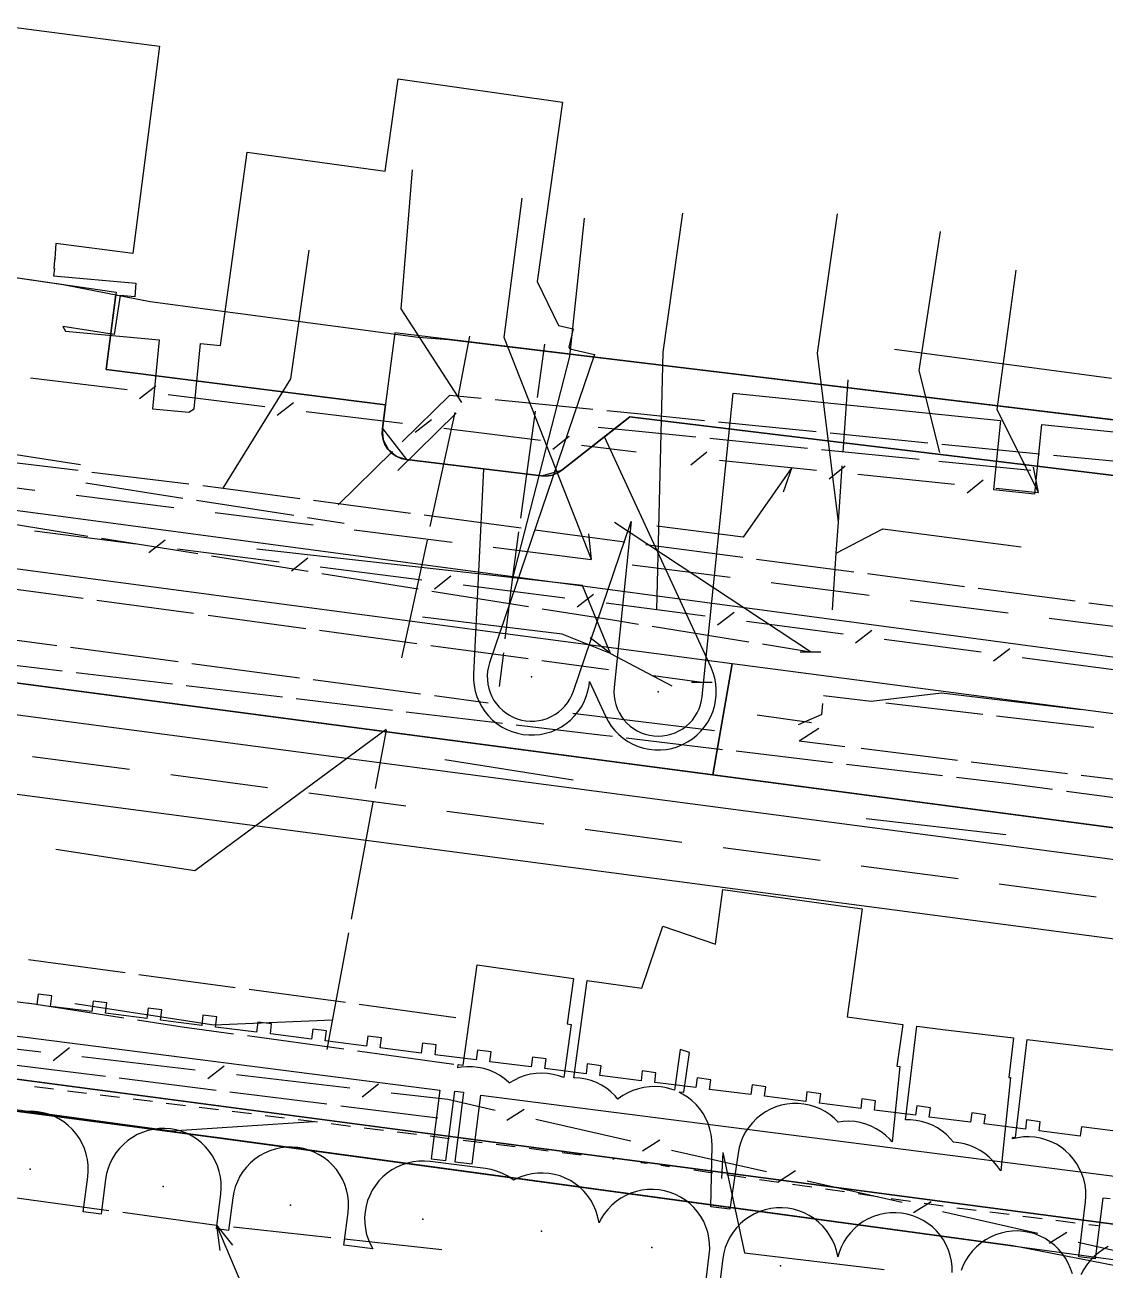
# Model space of a CAD drawing. Header units: metres. Extents: x -3782 to -2031, y 18790 to 19846.
# Drawn here: x -3288.79 to -3249.76, y 18914.08 to 18959.09 of the extents above; entities that cross this region are included whole.
import ezdxf

# ---------------------------------------------------------------- set-up
doc = ezdxf.new("R2010")
doc.units = ezdxf.units.M
for name, color, linetype in [('BOUNDARY', 7, 'Continuous'), ('CURB', 7, 'Continuous'), ('ELECTR_CABLE', 7, 'Continuous'), ('ELECTR_CABLE_COMM', 7, 'Continuous'), ('GRASS', 7, 'Continuous'), ('GROUND', 7, 'Continuous'), ('HEAT', 7, 'Continuous'), ('ROAD', 7, 'Continuous'), ('SEWER', 7, 'Continuous'), ('TREE', 7, 'Continuous'), ('WATER_PIPELINE', 7, 'Continuous')]:
    doc.layers.add(name, color=color, linetype=linetype)

msp = doc.modelspace()

# ---------------------------------------------------------------- linework, layer by layer
at = {"layer": 'BOUNDARY'}
for points in [[(-3328.35, 18955.694), (-3287.413, 18949.71), (-3284.272, 18949.094), (-3274.581, 18947.801), (-3273.478, 18947.722), (-3266.301, 18946.854), (-3218.684, 18941.094), (-3213.174, 18940.405), (-3211.904, 18940.226), (-3211.872, 18940.221), (-3208.336, 18939.484), (-3198.187, 18938.041), (-3192.293, 18937.586), (-3173.446, 18935.182), (-3154.322, 18932.744)], [(-2994.569, 18881.013), (-3030.502, 18885.663), (-3077.579, 18891.813), (-3127.214, 18898.373), (-3187.592, 18906.362), (-3194.536, 18906.975), (-3201.507, 18906.98), (-3208.452, 18906.379), (-3214.486, 18905.321), (-3214.842, 18905.279), (-3216.801, 18905.435), (-3225.513, 18906.565), (-3227.463, 18906.917), (-3227.954, 18907.112), (-3235.425, 18910.455), (-3244.131, 18913.21), (-3253.094, 18914.954), (-3281.775, 18918.855), (-3282.067, 18918.894), (-3491.403, 18946.577)]]:
    msp.add_lwpolyline(points, dxfattribs=at)
at = {"layer": 'CURB'}
for points in [[(-3275.764, 18945.353), (-3275.877, 18944.497)], [(-3275.877, 18944.497), (-3275.005, 18943.374)], [(-3269.391, 18942.99), (-3266.934, 18944.916)], [(-3266.934, 18944.916), (-3221.764, 18939.452)], [(-3275.005, 18943.374), (-3270.128, 18942.784)], [(-3316.218, 18942.882), (-3316.351, 18941.97), (-3313.776, 18938.562), (-3226.261, 18926.998), (-3222.894, 18929.579), (-3222.883, 18929.664), (-3222.924, 18930.688)], [(-3270.128, 18942.784), (-3269.391, 18942.99)], [(-3287.755, 18920.61), (-3288.451, 18920.697)], [(-3286.563, 18920.461), (-3287.259, 18920.548)], [(-3285.372, 18920.313), (-3286.067, 18920.399)], [(-3284.18, 18920.164), (-3284.876, 18920.251)], [(-3282.989, 18920.015), (-3283.684, 18920.102)], [(-3281.797, 18919.867), (-3282.492, 18919.953)], [(-3280.605, 18919.718), (-3281.301, 18919.805)], [(-3279.414, 18919.569), (-3280.109, 18919.656)], [(-3278.222, 18919.421), (-3278.917, 18919.508)], [(-3277.03, 18919.272), (-3277.726, 18919.359)], [(-3275.839, 18919.124), (-3276.534, 18919.21)], [(-3274.647, 18918.975), (-3275.342, 18919.062)], [(-3273.455, 18918.826), (-3274.151, 18918.913)], [(-3272.264, 18918.678), (-3272.959, 18918.764)], [(-3271.072, 18918.529), (-3271.767, 18918.616)], [(-3269.88, 18918.38), (-3270.576, 18918.467)], [(-3268.689, 18918.232), (-3269.384, 18918.318)], [(-3267.497, 18918.083), (-3267.543, 18918.089)], [(-3266.307, 18917.924), (-3266.538, 18917.956)], [(-3265.495, 18917.81), (-3265.811, 18917.854)], [(-3263.929, 18917.584), (-3264.623, 18917.684)], [(-3262.74, 18917.413), (-3263.434, 18917.513)], [(-3261.552, 18917.242), (-3262.245, 18917.342)], [(-3260.363, 18917.071), (-3261.057, 18917.171)], [(-3259.174, 18916.899), (-3259.868, 18916.999)], [(-3257.986, 18916.728), (-3258.68, 18916.828)], [(-3256.797, 18916.557), (-3257.491, 18916.657)], [(-3255.609, 18916.385), (-3256.302, 18916.485)], [(-3254.418, 18916.231), (-3255.113, 18916.319)], [(-3253.226, 18916.08), (-3253.922, 18916.168)], [(-3252.035, 18915.928), (-3252.73, 18916.017)], [(-3250.844, 18915.777), (-3251.539, 18915.865)], [(-3250, 18915.67), (-3250.348, 18915.714)]]:
    msp.add_lwpolyline(points, dxfattribs=at)
at = {"layer": 'ELECTR_CABLE'}
for points in [[(-3275.201, 18948.825), (-3274.789, 18953.847)], [(-3271.472, 18947.788), (-3270.826, 18952.821)], [(-3260.149, 18947.225), (-3259.435, 18952.256)], [(-3269.103, 18947.096), (-3268.576, 18952.1)], [(-3256.482, 18946.595), (-3255.714, 18951.618)], [(-3279.186, 18946.292), (-3278.526, 18950.944)], [(-3273.001, 18945.438), (-3275.201, 18948.825)], [(-3273.126, 18945.695), (-3272.711, 18947.831)], [(-3268.321, 18939.76), (-3271.472, 18947.788)], [(-3270.274, 18945.615), (-3270.009, 18947.547)], [(-3259.399, 18941.116), (-3260.149, 18947.225)], [(-3271.175, 18939.038), (-3269.103, 18947.096)], [(-3281.63, 18942.344), (-3279.186, 18946.292)], [(-3255.735, 18943.627), (-3256.482, 18946.595)], [(-3259.227, 18943.649), (-3259.049, 18946.255)], [(-3275.157, 18944.017), (-3273.433, 18945.708)], [(-3273.433, 18945.708), (-3272.3, 18945.596)], [(-3271.802, 18945.546), (-3268.265, 18945.197)], [(-3275.32, 18942.982), (-3273.205, 18945.058)], [(-3274.144, 18940.952), (-3273.246, 18945.079)], [(-3270.872, 18941.255), (-3270.342, 18945.12)], [(-3267.768, 18945.147), (-3266.542, 18945.026)], [(-3266.542, 18945.026), (-3264.231, 18944.794)], [(-3268.084, 18944.552), (-3266.604, 18944.405)], [(-3263.734, 18944.744), (-3260.197, 18944.389)], [(-3266.604, 18944.405), (-3264.546, 18944.198)], [(-3264.048, 18944.149), (-3260.511, 18943.793)], [(-3259.7, 18944.339), (-3256.163, 18943.984)], [(-3290.29, 18943.742), (-3286.778, 18943.194)], [(-3277.474, 18941.743), (-3275.514, 18943.666)], [(-3260.014, 18943.743), (-3256.476, 18943.388)], [(-3255.666, 18943.934), (-3252.129, 18943.588)], [(-3290.385, 18943.418), (-3286.873, 18942.987)], [(-3259.399, 18941.116), (-3259.261, 18943.15)], [(-3255.766, 18943.317), (-3252.44, 18942.992)], [(-3251.631, 18943.54), (-3248.094, 18943.194)], [(-3291.964, 18942.718), (-3288.429, 18942.275)], [(-3286.377, 18942.926), (-3282.865, 18942.496)], [(-3286.595, 18942.534), (-3283.083, 18941.986)], [(-3282.369, 18942.435), (-3281.63, 18942.344)], [(-3281.63, 18942.344), (-3278.861, 18941.974)], [(-3286.94, 18942.089), (-3283.405, 18941.647)], [(-3282.589, 18941.909), (-3279.076, 18941.362)], [(-3278.365, 18941.908), (-3274.858, 18941.439)], [(-3281.916, 18941.461), (-3278.381, 18941.018)], [(-3274.363, 18941.373), (-3270.856, 18940.904)], [(-3290.005, 18941.17), (-3286.519, 18940.612)], [(-3278.582, 18941.285), (-3277.26, 18941.079)], [(-3260.403, 18936.429), (-3267.484, 18941.099)], [(-3259.476, 18939.987), (-3259.399, 18941.116)], [(-3286.025, 18940.533), (-3282.539, 18939.975)], [(-3276.892, 18940.832), (-3273.357, 18940.39)], [(-3275.175, 18936.211), (-3274.25, 18940.463)], [(-3271.175, 18939.038), (-3270.94, 18940.76)], [(-3270.36, 18940.838), (-3267.575, 18940.466)], [(-3268.321, 18939.76), (-3268.417, 18940.689)], [(-3267.575, 18940.466), (-3267.118, 18940.406)], [(-3259.476, 18939.987), (-3257.795, 18940.872)], [(-3257.795, 18940.872), (-3252.798, 18940.217)], [(-3268.644, 18938.826), (-3280.415, 18940.141)], [(-3271.868, 18940.204), (-3268.333, 18939.761)], [(-3266.358, 18940.306), (-3262.85, 18939.844)], [(-3259.616, 18937.939), (-3259.476, 18939.987)], [(-3282.045, 18939.896), (-3278.559, 18939.338)], [(-3266.845, 18939.571), (-3263.311, 18939.119)], [(-3262.354, 18939.779), (-3258.846, 18939.318)], [(-3278.065, 18939.259), (-3274.579, 18938.701)], [(-3258.351, 18939.253), (-3257.886, 18939.192)], [(-3257.886, 18939.192), (-3254.843, 18938.791)], [(-3290.209, 18938.835), (-3286.684, 18938.36)], [(-3271.433, 18936.89), (-3271.175, 18939.038)], [(-3267.628, 18936.37), (-3268.644, 18938.826)], [(-3261.823, 18938.929), (-3258.289, 18938.477)], [(-3254.347, 18938.726), (-3250.839, 18938.265)], [(-3286.189, 18938.293), (-3282.706, 18937.823)], [(-3274.085, 18938.622), (-3270.599, 18938.064)], [(-3256.801, 18938.286), (-3253.266, 18937.834)], [(-3250.343, 18938.2), (-3248.48, 18937.954)], [(-3282.169, 18937.75), (-3278.645, 18937.272)], [(-3270.106, 18937.985), (-3267.477, 18937.565)], [(-3269.376, 18937.064), (-3274.421, 18937.675)], [(-3267.477, 18937.565), (-3266.619, 18937.427)], [(-3266.126, 18937.348), (-3262.64, 18936.788)], [(-3251.779, 18937.644), (-3250.155, 18937.436)], [(-3250.155, 18937.436), (-3248.242, 18937.214)], [(-3291.532, 18937.174), (-3287.644, 18936.657)], [(-3278.15, 18937.204), (-3274.625, 18936.726)], [(-3267.628, 18936.37), (-3269.376, 18937.064)], [(-3267.628, 18936.37), (-3268.373, 18936.935)], [(-3287.148, 18936.591), (-3283.26, 18936.074)], [(-3274.13, 18936.659), (-3270.606, 18936.18)], [(-3271.639, 18935.169), (-3271.492, 18936.394)], [(-3262.146, 18936.709), (-3260.403, 18936.429)], [(-3260.778, 18936.429), (-3260.028, 18936.429)], [(-3287.442, 18935.729), (-3289.877, 18936.019)], [(-3282.764, 18936.008), (-3278.876, 18935.491)], [(-3270.111, 18936.113), (-3267.702, 18935.786)], [(-3267.628, 18936.37), (-3265.415, 18935.201)], [(-3283.465, 18935.256), (-3286.945, 18935.67)], [(-3266.091, 18935.567), (-3264.329, 18935.328)], [(-3279.489, 18934.782), (-3282.969, 18935.196)], [(-3278.381, 18935.425), (-3274.493, 18934.908)], [(-3264.704, 18935.328), (-3263.954, 18935.328)], [(-3275.513, 18934.309), (-3278.992, 18934.723)], [(-3273.997, 18934.842), (-3272.053, 18934.584)], [(-3259.938, 18934.844), (-3258.214, 18934.644)], [(-3258.214, 18934.644), (-3255.676, 18934.94)], [(-3257.687, 18934.582), (-3254.178, 18934.174)], [(-3255.676, 18934.94), (-3250.63, 18934.337)], [(-3271.536, 18933.835), (-3275.016, 18934.25)], [(-3268.995, 18934.21), (-3267.918, 18934.079)], [(-3260.366, 18933.863), (-3262.332, 18934.131)], [(-3259.998, 18934.159), (-3260.856, 18933.789)], [(-3259.998, 18934.159), (-3259.963, 18934.562)], [(-3268.002, 18933.415), (-3271.04, 18933.776)], [(-3267.918, 18934.079), (-3263.872, 18933.584)], [(-3253.681, 18934.116), (-3250.172, 18933.708)], [(-3275.74, 18933.614), (-3282.65, 18928.503)], [(-3275.744, 18933.597), (-3276.135, 18931.483)], [(-3267.56, 18933.362), (-3268.002, 18933.415)], [(-3263.583, 18932.888), (-3267.063, 18933.303)], [(-3260.814, 18933.21), (-3260.11, 18933.664)], [(-3259.607, 18932.415), (-3263.087, 18932.829)], [(-3260.814, 18933.21), (-3259.17, 18933.009)], [(-3258.578, 18932.937), (-3255.1, 18932.512)], [(-3268.979, 18931.782), (-3273.618, 18932.523)], [(-3255.631, 18931.942), (-3259.111, 18932.356)], [(-3254.604, 18932.451), (-3251.125, 18932.026)], [(-3253.216, 18931.654), (-3255.134, 18931.882)], [(-3250.629, 18931.965), (-3247.15, 18931.54)], [(-3251.657, 18931.448), (-3253.216, 18931.654)], [(-3276.226, 18930.991), (-3277.008, 18926.763)], [(-3247.687, 18930.922), (-3251.161, 18931.382)], [(-3258.399, 18930.399), (-3253.35, 18929.82)], [(-3282.65, 18928.503), (-3287.672, 18929.279)], [(-3277.099, 18926.272), (-3277.881, 18922.044)], [(-3285.172, 18924.821), (-3288.66, 18925.293)], [(-3281.189, 18924.282), (-3284.676, 18924.754)], [(-3277.205, 18923.744), (-3280.693, 18924.215)], [(-3288.694, 18923.734), (-3285.221, 18923.2)], [(-3281.964, 18922.926), (-3286.986, 18923.702)], [(-3275.232, 18923.477), (-3276.71, 18923.677)], [(-3273.224, 18923.195), (-3275.232, 18923.477)], [(-3284.727, 18923.124), (-3283.111, 18922.875)], [(-3283.111, 18922.875), (-3281.25, 18922.618)], [(-3277.683, 18923.112), (-3281.964, 18922.926)], [(-3280.754, 18922.55), (-3277.273, 18922.069)], [(-3276.778, 18922.001), (-3273.297, 18921.52)], [(-3249.582, 18916.652), (-3249.847, 18916.678), (-3250.115, 18914.482), (-3250.712, 18914.555), (-3250.471, 18916.54), (-3250.456, 18916.745), (-3250.461, 18916.951), (-3250.487, 18917.156), (-3250.532, 18917.357), (-3250.597, 18917.553), (-3250.681, 18917.741), (-3250.783, 18917.92), (-3250.902, 18918.088), (-3251.037, 18918.244), (-3251.186, 18918.386), (-3251.349, 18918.513), (-3251.523, 18918.623), (-3251.707, 18918.715), (-3251.9, 18918.789), (-3252.098, 18918.844), (-3252.301, 18918.878), (-3252.507, 18918.893), (-3252.713, 18918.888), (-3252.917, 18918.862), (-3253.102, 18918.821), (-3253.093, 18918.881), (-3253.001, 18918.867), (-3252.576, 18922.409), (-3249.082, 18921.99)], [(-3289.391, 18921.525), (-3285.884, 18921.085)], [(-3285.388, 18921.023), (-3281.881, 18920.583)], [(-3281.385, 18920.521), (-3277.878, 18920.081)], [(-3283.496, 18919.093), (-3290.02, 18919.989)], [(-3277.382, 18920.019), (-3273.875, 18919.579)], [(-3278.363, 18919.438), (-3283.496, 18919.093)], [(-3289.261, 18916.714), (-3285.754, 18916.235)], [(-3285.259, 18916.168), (-3281.871, 18915.705)], [(-3281.871, 18915.705), (-3280.731, 18913)], [(-3281.871, 18915.705), (-3281.752, 18914.779)], [(-3281.871, 18915.705), (-3281.291, 18914.973)], [(-3281.255, 18915.638), (-3277.737, 18915.258)], [(-3277.24, 18915.205), (-3273.722, 18914.825)]]:
    msp.add_lwpolyline(points, dxfattribs=at)
for points in [[(-3264.979, 18920.504), (-3264.777, 18921.938), (-3265.119, 18922.055), (-3265.323, 18920.574), (-3265.405, 18920.606), (-3265.604, 18920.66), (-3265.807, 18920.695), (-3266.013, 18920.71), (-3266.219, 18920.704), (-3266.423, 18920.679), (-3266.624, 18920.633), (-3266.82, 18920.568), (-3267.008, 18920.484), (-3267.187, 18920.382), (-3267.356, 18920.263), (-3267.362, 18920.257), (-3267.468, 18920.38), (-3267.617, 18920.522), (-3267.78, 18920.649), (-3267.954, 18920.759), (-3268.138, 18920.851), (-3268.33, 18920.925), (-3268.529, 18920.98), (-3268.732, 18921.015), (-3268.938, 18921.031), (-3268.963, 18921.03), (-3268.47, 18924.548), (-3266.497, 18924.271), (-3265.738, 18926.503), (-3263.844, 18925.859), (-3263.568, 18927.839), (-3258.536, 18927.138), (-3259.08, 18923.23), (-3257.074, 18922.949), (-3257.284, 18921.45), (-3257.175, 18921.439), (-3257.453, 18918.706), (-3257.543, 18918.809), (-3257.693, 18918.951), (-3257.856, 18919.077), (-3258.03, 18919.187), (-3258.214, 18919.279), (-3258.407, 18919.352), (-3258.606, 18919.407), (-3258.809, 18919.441), (-3259.015, 18919.456), (-3259.221, 18919.45), (-3259.407, 18919.426), (-3259.541, 18919.559), (-3259.7, 18919.689), (-3259.872, 18919.803), (-3260.054, 18919.9), (-3260.245, 18919.978), (-3260.442, 18920.037), (-3260.645, 18920.077), (-3260.85, 18920.096), (-3261.056, 18920.096), (-3261.261, 18920.075), (-3261.463, 18920.034), (-3261.66, 18919.974), (-3261.85, 18919.894), (-3262.031, 18919.796), (-3262.202, 18919.681), (-3262.361, 18919.55), (-3262.506, 18919.404), (-3262.637, 18919.244), (-3262.751, 18919.072), (-3262.847, 18918.89), (-3262.925, 18918.7), (-3262.985, 18918.502), (-3263.024, 18918.3), (-3263.318, 18916.276), (-3264.011, 18916.359), (-3263.961, 18918.563), (-3263.966, 18918.769), (-3263.992, 18918.973), (-3264.038, 18919.174), (-3264.103, 18919.37), (-3264.186, 18919.558), (-3264.288, 18919.737), (-3264.407, 18919.905), (-3264.542, 18920.061), (-3264.692, 18920.203), (-3264.854, 18920.329), (-3265.029, 18920.439), (-3265.135, 18920.493), (-3265.132, 18920.522)], [(-3273.131, 18921.502), (-3272.959, 18921.48), (-3272.451, 18925.106), (-3268.965, 18924.617), (-3269.196, 18922.973), (-3269.048, 18922.952), (-3269.313, 18921.033), (-3269.501, 18921.101), (-3269.701, 18921.151), (-3269.905, 18921.182), (-3270.111, 18921.193), (-3270.317, 18921.183), (-3270.52, 18921.153), (-3270.72, 18921.104), (-3270.915, 18921.035), (-3271.101, 18920.947), (-3271.278, 18920.842), (-3271.288, 18920.835), (-3271.318, 18920.867), (-3271.476, 18921), (-3271.646, 18921.116), (-3271.826, 18921.216), (-3272.016, 18921.297), (-3272.212, 18921.36), (-3272.414, 18921.402), (-3272.618, 18921.425), (-3272.824, 18921.428), (-3273.03, 18921.411), (-3273.145, 18921.389)], [(-3253.072, 18922.469), (-3253.244, 18921.039), (-3253.181, 18921.032), (-3253.525, 18917.658), (-3253.669, 18917.852), (-3253.8, 18918.011), (-3253.946, 18918.156), (-3254.105, 18918.287), (-3254.277, 18918.401), (-3254.459, 18918.498), (-3254.649, 18918.577), (-3254.847, 18918.637), (-3255.049, 18918.677), (-3255.234, 18918.695), (-3255.342, 18918.826), (-3255.489, 18918.971), (-3255.648, 18919.102), (-3255.82, 18919.215), (-3256.002, 18919.312), (-3256.193, 18919.39), (-3256.39, 18919.449), (-3256.593, 18919.489), (-3256.798, 18919.508), (-3256.972, 18919.508), (-3256.567, 18922.888), (-3255.627, 18922.776)]]:
    msp.add_lwpolyline(points, close=True, dxfattribs=at)
at = {"layer": 'ELECTR_CABLE_COMM'}
for points in [[(-3265.728, 18947.254), (-3265.014, 18952.285)], [(-3253.659, 18945.183), (-3252.977, 18950.218)], [(-3265.958, 18937.947), (-3265.728, 18947.254)], [(-3288.593, 18946.335), (-3285.103, 18945.908)], [(-3284.654, 18945.586), (-3284.063, 18946.047)], [(-3283.614, 18945.725), (-3280.124, 18945.298)], [(-3279.674, 18944.976), (-3279.084, 18945.437)], [(-3278.635, 18945.115), (-3275.145, 18944.688)], [(-3252.169, 18942.181), (-3253.659, 18945.183)], [(-3274.695, 18944.366), (-3274.105, 18944.827)], [(-3273.656, 18944.505), (-3270.165, 18944.078)], [(-3269.716, 18943.756), (-3269.126, 18944.218)], [(-3268.676, 18943.896), (-3266.707, 18943.654)], [(-3264.727, 18943.187), (-3264.146, 18943.661)], [(-3263.69, 18943.349), (-3260.192, 18942.994)], [(-3259.736, 18942.681), (-3259.155, 18943.155)], [(-3261.086, 18943.085), (-3262.842, 18940.566)], [(-3261.086, 18943.085), (-3261.395, 18942.203)], [(-3258.7, 18942.843), (-3255.201, 18942.488)], [(-3252.169, 18942.181), (-3252.346, 18943.098)], [(-3254.745, 18942.176), (-3254.165, 18942.649)], [(-3253.709, 18942.337), (-3252.169, 18942.181)], [(-3262.842, 18940.566), (-3265.954, 18940.965)], [(-3284.768, 18940.322), (-3288.442, 18940.786)], [(-3283.728, 18940.458), (-3284.32, 18939.999)], [(-3279.606, 18939.671), (-3283.28, 18940.135)], [(-3278.566, 18939.806), (-3279.158, 18939.347)], [(-3274.445, 18939.019), (-3278.118, 18939.483)], [(-3273.404, 18939.155), (-3273.997, 18938.695)], [(-3269.283, 18938.367), (-3272.957, 18938.831)], [(-3268.243, 18938.503), (-3268.835, 18938.043)], [(-3265.958, 18937.947), (-3267.795, 18938.179)], [(-3264.21, 18937.717), (-3265.958, 18937.947)], [(-3263.169, 18937.848), (-3263.764, 18937.391)], [(-3259.228, 18937.063), (-3262.723, 18937.522)], [(-3258.187, 18937.193), (-3258.781, 18936.737)], [(-3254.245, 18936.408), (-3257.74, 18936.867)], [(-3253.204, 18936.539), (-3253.799, 18936.082)], [(-3249.262, 18935.753), (-3252.758, 18936.213)], [(-3292.317, 18922.45), (-3288.222, 18921.971)], [(-3287.771, 18921.651), (-3287.183, 18922.116)], [(-3286.732, 18921.797), (-3282.637, 18921.317)], [(-3282.186, 18920.997), (-3281.598, 18921.462)], [(-3281.147, 18921.143), (-3277.052, 18920.663)], [(-3276.601, 18920.344), (-3276.013, 18920.808)], [(-3275.562, 18920.489), (-3273.514, 18920.249)], [(-3273.514, 18920.249), (-3271.795, 18919.859)], [(-3271.381, 18919.494), (-3270.747, 18919.893)], [(-3270.332, 18919.527), (-3266.895, 18918.748)], [(-3266.48, 18918.382), (-3265.846, 18918.782)], [(-3265.432, 18918.416), (-3261.994, 18917.636)], [(-3263.573, 18918.323), (-3263.627, 18917.39)], [(-3263.573, 18918.323), (-3262.787, 18914.698)], [(-3261.58, 18917.271), (-3260.946, 18917.67)], [(-3260.531, 18917.305), (-3257.094, 18916.525)], [(-3256.679, 18916.159), (-3256.045, 18916.559)], [(-3255.631, 18916.193), (-3252.193, 18915.414)], [(-3251.779, 18915.048), (-3251.145, 18915.448)], [(-3250.73, 18915.082), (-3249.407, 18914.782)], [(-3262.787, 18914.698), (-3257.741, 18914.101)]]:
    msp.add_lwpolyline(points, dxfattribs=at)
at = {"layer": 'GRASS'}
msp.add_lwpolyline([(-3218.526, 18941.075), (-3266.301, 18946.854), (-3275.421, 18947.957), (-3275.77, 18945.3), (-3275.879, 18944.481), (-3275.846, 18944.087), (-3275.67, 18943.747), (-3275.381, 18943.498), (-3275.005, 18943.374), (-3270.128, 18942.784), (-3269.931, 18942.78), (-3269.739, 18942.814), (-3269.557, 18942.884), (-3269.391, 18942.99), (-3266.934, 18944.916), (-3221.764, 18939.452)], dxfattribs=at)
for points in [[(-3291.776, 18939.773), (-3316.218, 18942.882), (-3316.351, 18941.97), (-3316.378, 18941.375), (-3316.289, 18940.791), (-3316.087, 18940.237), (-3315.776, 18939.728), (-3315.371, 18939.29), (-3314.893, 18938.944), (-3314.356, 18938.699), (-3313.776, 18938.562), (-3263.937, 18931.976), (-3263.233, 18935.995), (-3271.433, 18937.072)], [(-3243.567, 18933.414), (-3263.233, 18935.995), (-3263.937, 18931.976), (-3226.261, 18926.998), (-3225.073, 18927.078), (-3224.043, 18927.591), (-3223.281, 18928.452), (-3222.894, 18929.579), (-3222.883, 18929.664), (-3222.86, 18929.92), (-3222.859, 18930.178), (-3222.881, 18930.434), (-3222.924, 18930.688), (-3225.35, 18931.004)], [(-3342.224, 18927.998), (-3342.339, 18926.864), (-3281.921, 18918.874), (-3231.384, 18912.002), (-3229.798, 18911.253), (-3228.566, 18910.067), (-3227.769, 18908.553), (-3227.49, 18906.821), (-3226.606, 18906.706), (-3226.78, 18909.074), (-3227.81, 18911.121), (-3229.53, 18912.635), (-3231.776, 18913.403)]]:
    msp.add_lwpolyline(points, close=True, dxfattribs=at)
at = {"layer": 'GROUND'}
for points in [[(-3221.764, 18939.452), (-3261.779, 18944.292), (-3266.934, 18944.916), (-3269.391, 18942.99), (-3269.557, 18942.884), (-3269.739, 18942.814), (-3269.931, 18942.78), (-3270.128, 18942.784), (-3275.005, 18943.374), (-3275.199, 18943.417), (-3275.378, 18943.497), (-3275.539, 18943.61), (-3275.675, 18943.754), (-3275.781, 18943.922), (-3275.851, 18944.105), (-3275.883, 18944.299), (-3275.877, 18944.497), (-3275.764, 18945.353), (-3285.854, 18946.63), (-3285.501, 18949.335), (-3284.272, 18949.094), (-3274.581, 18947.801), (-3273.478, 18947.722), (-3266.301, 18946.854), (-3218.684, 18941.094)], [(-3342.224, 18927.998), (-3266.39, 18917.977), (-3231.776, 18913.403), (-3229.53, 18912.635), (-3227.81, 18911.121), (-3226.78, 18909.074), (-3226.61, 18906.763), (-3227.463, 18906.917), (-3227.954, 18907.112), (-3235.425, 18910.455), (-3244.131, 18913.21), (-3253.094, 18914.954), (-3281.775, 18918.855), (-3282.067, 18918.894), (-3491.403, 18946.577)], [(-3226.261, 18926.998), (-3263.937, 18931.976), (-3313.776, 18938.562), (-3314.356, 18938.699), (-3314.893, 18938.944), (-3315.371, 18939.29), (-3315.776, 18939.728), (-3316.087, 18940.237), (-3316.289, 18940.791), (-3316.378, 18941.375), (-3316.351, 18941.97), (-3316.218, 18942.882), (-3315.611, 18943.543), (-3314.892, 18944.067), (-3314.086, 18944.441), (-3313.214, 18944.653), (-3307.592, 18943.976), (-3287.131, 18941.283), (-3270.62, 18939.075), (-3262.875, 18938.037), (-3246.707, 18935.869)]]:
    msp.add_lwpolyline(points, dxfattribs=at)
at = {"layer": 'HEAT'}
for points in [[(-3249.533, 18946.312), (-3257.371, 18947.357)], [(-3316.542, 18937.78), (-3231.69, 18926.582)], [(-3316.857, 18934.946), (-3232.062, 18923.756)], [(-3288.513, 18932.643), (-3285.01, 18932.181)], [(-3283.523, 18931.985), (-3280.021, 18931.523)], [(-3278.534, 18931.326), (-3275.031, 18930.864)], [(-3273.544, 18930.668), (-3270.042, 18930.206)], [(-3268.554, 18930.009), (-3265.052, 18929.547)], [(-3263.565, 18929.351), (-3260.062, 18928.889)], [(-3258.575, 18928.692), (-3255.073, 18928.23)], [(-3253.586, 18928.034), (-3250.083, 18927.572)]]:
    msp.add_lwpolyline(points, dxfattribs=at)
at = {"layer": 'ROAD'}
for points in [[(-3328.711, 18955.746), (-3285.49, 18949.429), (-3285.489, 18949.429), (-3285.489, 18949.428), (-3285.853, 18946.64), (-3285.853, 18946.636), (-3285.851, 18946.633), (-3285.848, 18946.63), (-3285.844, 18946.629), (-3275.765, 18945.353), (-3275.764, 18945.353), (-3275.764, 18945.352), (-3275.877, 18944.498), (-3275.877, 18944.497), (-3275.883, 18944.3), (-3275.883, 18944.298), (-3275.851, 18944.107), (-3275.85, 18944.105), (-3275.781, 18943.923), (-3275.781, 18943.921), (-3275.676, 18943.755), (-3275.675, 18943.753), (-3275.54, 18943.611), (-3275.538, 18943.61), (-3275.379, 18943.498), (-3275.378, 18943.497), (-3275.2, 18943.418), (-3275.198, 18943.417), (-3275.006, 18943.374), (-3275.005, 18943.374), (-3272.218, 18943.037), (-3272.583, 18935.62), (-3272.583, 18935.414), (-3272.563, 18935.209), (-3272.523, 18935.007), (-3272.463, 18934.81), (-3272.384, 18934.619), (-3272.287, 18934.437), (-3272.173, 18934.266), (-3272.042, 18934.107), (-3271.896, 18933.961), (-3271.737, 18933.83), (-3271.566, 18933.716), (-3271.384, 18933.619), (-3271.194, 18933.54), (-3270.996, 18933.48), (-3270.794, 18933.44), (-3270.589, 18933.419), (-3270.383, 18933.419), (-3270.178, 18933.439), (-3269.976, 18933.48), (-3269.779, 18933.539), (-3269.588, 18933.618), (-3269.406, 18933.715), (-3269.235, 18933.83), (-3269.076, 18933.961), (-3268.93, 18934.106), (-3268.799, 18934.266), (-3268.685, 18934.437), (-3268.588, 18934.619), (-3268.509, 18934.809), (-3268.449, 18935.006), (-3268.409, 18935.208), (-3268.394, 18935.354), (-3267.814, 18934.098), (-3267.719, 18933.915), (-3267.606, 18933.743), (-3267.477, 18933.582), (-3267.332, 18933.435), (-3267.174, 18933.303), (-3267.004, 18933.187), (-3266.823, 18933.088), (-3266.634, 18933.007), (-3266.437, 18932.946), (-3266.235, 18932.903), (-3266.03, 18932.881), (-3265.824, 18932.879), (-3265.619, 18932.898), (-3265.417, 18932.936), (-3265.219, 18932.994), (-3265.028, 18933.071), (-3264.845, 18933.167), (-3264.673, 18933.28), (-3264.512, 18933.409), (-3264.365, 18933.553), (-3264.233, 18933.711), (-3264.117, 18933.882), (-3264.018, 18934.062), (-3263.937, 18934.252), (-3263.876, 18934.449), (-3263.834, 18934.65), (-3263.811, 18934.855), (-3263.81, 18935.061), (-3263.828, 18935.267), (-3263.866, 18935.469), (-3263.924, 18935.667), (-3264.001, 18935.858), (-3267.851, 18944.197), (-3266.935, 18944.915), (-3266.935, 18944.916), (-3266.934, 18944.916), (-3261.779, 18944.292), (-3221.765, 18939.452)], [(-3231.777, 18913.403), (-3266.39, 18917.977), (-3335.726, 18927.139)]]:
    msp.add_lwpolyline(points, dxfattribs=at)
at = {"layer": 'SEWER'}
for points in [[(-3289.872, 18959.089), (-3283.923, 18958.315), (-3284.898, 18950.823), (-3287.669, 18951.184), (-3287.715, 18950.645), (-3287.701, 18950.64), (-3287.72, 18950.585), (-3287.746, 18950.286), (-3287.721, 18950.282), (-3287.762, 18950.014), (-3284.781, 18949.757), (-3284.823, 18949.259), (-3285.348, 18949.304), (-3285.562, 18947.901), (-3287.416, 18948.184), (-3287.322, 18948.023), (-3283.946, 18947.71), (-3284.177, 18945.205), (-3282.874, 18945.085), (-3282.671, 18945.207), (-3282.452, 18947.572), (-3281.72, 18947.505), (-3280.765, 18954.489), (-3275.78, 18953.807), (-3275.31, 18957.135), (-3269.369, 18956.296), (-3270.286, 18949.807), (-3269.517, 18948.226), (-3268.983, 18948.103), (-3269.136, 18947.441), (-3269.107, 18947.383), (-3268.215, 18947.177), (-3272.001, 18936.031), (-3272.044, 18935.88), (-3272.072, 18935.726), (-3272.085, 18935.569), (-3272.082, 18935.412), (-3272.065, 18935.256), (-3272.031, 18935.103), (-3271.983, 18934.953), (-3271.921, 18934.809), (-3271.845, 18934.672), (-3271.755, 18934.543), (-3271.654, 18934.423), (-3271.541, 18934.314), (-3271.418, 18934.216), (-3271.286, 18934.131), (-3271.146, 18934.06), (-3271, 18934.002), (-3270.849, 18933.959), (-3270.695, 18933.931), (-3270.539, 18933.918), (-3270.382, 18933.92), (-3270.226, 18933.938), (-3270.072, 18933.971), (-3269.923, 18934.019), (-3269.778, 18934.082), (-3269.641, 18934.158), (-3269.512, 18934.247), (-3269.392, 18934.349), (-3269.283, 18934.462), (-3269.185, 18934.585), (-3269.1, 18934.717), (-3269.029, 18934.856), (-3268.971, 18935.002), (-3266.889, 18941.132), (-3267.5, 18935.14), (-3267.508, 18934.983), (-3267.501, 18934.826), (-3267.478, 18934.671), (-3267.441, 18934.519), (-3267.388, 18934.371), (-3267.321, 18934.228), (-3267.241, 18934.093), (-3267.148, 18933.967), (-3267.043, 18933.85), (-3266.927, 18933.744), (-3266.801, 18933.65), (-3266.667, 18933.569), (-3266.525, 18933.502), (-3266.378, 18933.448), (-3266.225, 18933.41), (-3266.07, 18933.386), (-3265.913, 18933.378), (-3265.756, 18933.385), (-3265.601, 18933.408), (-3265.449, 18933.445), (-3265.301, 18933.498), (-3265.158, 18933.564), (-3265.023, 18933.644), (-3264.897, 18933.738), (-3264.78, 18933.843), (-3264.675, 18933.959), (-3264.581, 18934.084), (-3264.499, 18934.219), (-3264.432, 18934.36), (-3264.378, 18934.508), (-3264.34, 18934.66), (-3264.316, 18934.816), (-3263.199, 18945.776), (-3253.541, 18944.792), (-3253.797, 18942.289), (-3252.304, 18942.137), (-3252.049, 18944.64), (-3240.249, 18943.437)], [(-3249.477, 18919.105), (-3250.614, 18919.25), (-3250.656, 18918.921), (-3252.144, 18919.109), (-3252.102, 18919.44), (-3252.598, 18919.503), (-3252.64, 18919.171), (-3254.129, 18919.359), (-3254.086, 18919.693), (-3254.582, 18919.756), (-3254.625, 18919.421), (-3256.113, 18919.609), (-3256.07, 18919.945), (-3256.566, 18920.009), (-3256.609, 18919.671), (-3258.097, 18919.859), (-3258.054, 18920.198), (-3258.55, 18920.261), (-3258.593, 18919.921), (-3260.081, 18920.109), (-3260.038, 18920.451), (-3260.534, 18920.514), (-3260.577, 18920.171), (-3262.066, 18920.359), (-3262.022, 18920.704), (-3262.518, 18920.767), (-3262.562, 18920.421), (-3264.05, 18920.609), (-3264.006, 18920.957), (-3264.502, 18921.02), (-3264.546, 18920.672), (-3266.034, 18920.859), (-3265.99, 18921.21), (-3266.486, 18921.273), (-3266.53, 18920.922), (-3268.019, 18921.109), (-3267.974, 18921.462), (-3268.47, 18921.526), (-3268.515, 18921.172), (-3270.003, 18921.359), (-3269.958, 18921.715), (-3270.454, 18921.778), (-3270.499, 18921.422), (-3271.987, 18921.609), (-3271.942, 18921.968), (-3272.438, 18922.031), (-3272.483, 18921.672), (-3273.972, 18921.859), (-3273.926, 18922.221), (-3274.422, 18922.284), (-3274.468, 18921.922), (-3275.956, 18922.109), (-3275.91, 18922.474), (-3276.406, 18922.537), (-3276.452, 18922.172), (-3277.94, 18922.36), (-3277.894, 18922.727), (-3278.39, 18922.79), (-3278.436, 18922.422), (-3279.924, 18922.61), (-3279.878, 18922.979), (-3280.374, 18923.043), (-3280.421, 18922.672), (-3281.909, 18922.86), (-3281.862, 18923.232), (-3282.358, 18923.295), (-3282.405, 18922.922), (-3283.893, 18923.11), (-3283.846, 18923.485), (-3284.342, 18923.548), (-3284.389, 18923.172), (-3285.877, 18923.36), (-3285.83, 18923.738), (-3286.326, 18923.801), (-3286.373, 18923.422), (-3287.862, 18923.61), (-3287.814, 18923.991), (-3288.31, 18924.054), (-3288.358, 18923.672), (-3289.846, 18923.86)]]:
    msp.add_lwpolyline(points, dxfattribs=at)
at = {"layer": 'TREE'}
for p in [(-3270.486, 18935.517), (-3265.908, 18934.978), (-3288.604, 18917.718), (-3283.793, 18917.093), (-3279.2, 18916.423), (-3274.418, 18915.918), (-3270.125, 18915.486), (-3266.145, 18914.893), (-3261.492, 18914.226)]:
    msp.add_point(p, dxfattribs=at)
at = {"layer": 'WATER_PIPELINE'}
for points in [[(-3335.575, 18928.413), (-3315.349, 18925.897), (-3313.913, 18926.169), (-3313.635, 18926.551), (-3315.594, 18926.816), (-3314.591, 18934.224), (-3311.082, 18933.749), (-3311.073, 18933.817), (-3305.127, 18933.013), (-3305.852, 18927.654), (-3308.825, 18928.056), (-3306.401, 18926.289), (-3307.428, 18924.88), (-3273.8, 18920.585), (-3274.117, 18918.102), (-3273.58, 18918.034), (-3273.259, 18920.549), (-3272.94, 18920.508), (-3273.261, 18917.993), (-3272.629, 18917.912), (-3272.312, 18920.395), (-3235.764, 18915.726)], [(-3264.23, 18913.313), (-3264.062, 18914.627), (-3264.046, 18914.832), (-3264.05, 18915.038), (-3264.074, 18915.243), (-3264.119, 18915.444), (-3264.182, 18915.64), (-3264.265, 18915.829), (-3264.366, 18916.009), (-3264.484, 18916.178), (-3264.618, 18916.334), (-3264.766, 18916.477), (-3264.928, 18916.604), (-3265.102, 18916.715), (-3265.286, 18916.809), (-3265.477, 18916.884), (-3265.676, 18916.94), (-3265.879, 18916.976), (-3266.084, 18916.992), (-3266.29, 18916.988), (-3266.495, 18916.963), (-3266.696, 18916.919), (-3266.892, 18916.855), (-3267.081, 18916.773), (-3267.261, 18916.672), (-3267.43, 18916.554), (-3267.586, 18916.42), (-3267.729, 18916.271), (-3267.857, 18916.109), (-3267.968, 18915.936), (-3268.047, 18915.779), (-3268.054, 18915.836), (-3268.099, 18916.037), (-3268.162, 18916.233), (-3268.245, 18916.422), (-3268.346, 18916.602), (-3268.464, 18916.771), (-3268.598, 18916.927), (-3268.746, 18917.07), (-3268.908, 18917.197), (-3269.082, 18917.308), (-3269.266, 18917.402), (-3269.457, 18917.477), (-3269.656, 18917.533), (-3269.859, 18917.569), (-3270.064, 18917.585), (-3270.27, 18917.581), (-3270.475, 18917.556), (-3270.676, 18917.512), (-3270.872, 18917.448), (-3271.061, 18917.366), (-3271.134, 18917.324), (-3271.196, 18917.373), (-3271.37, 18917.484), (-3271.554, 18917.578), (-3271.746, 18917.653), (-3271.944, 18917.708), (-3272.147, 18917.745), (-3274.152, 18918.001), (-3274.357, 18918.017), (-3274.563, 18918.013), (-3274.768, 18917.988), (-3274.969, 18917.944), (-3275.165, 18917.88), (-3275.354, 18917.798), (-3275.534, 18917.697), (-3275.703, 18917.579), (-3275.859, 18917.445), (-3276.002, 18917.296), (-3276.129, 18917.135), (-3276.24, 18916.961), (-3276.334, 18916.777), (-3276.409, 18916.585), (-3276.465, 18916.387), (-3276.501, 18916.184), (-3276.517, 18915.979), (-3276.513, 18915.773), (-3276.489, 18915.568), (-3276.444, 18915.367), (-3276.38, 18915.171), (-3276.298, 18914.982), (-3276.221, 18914.845), (-3277.267, 18914.979), (-3277.117, 18916.157), (-3277.101, 18916.362), (-3277.105, 18916.568), (-3277.129, 18916.773), (-3277.174, 18916.974), (-3277.237, 18917.17), (-3277.32, 18917.359), (-3277.421, 18917.539), (-3277.539, 18917.708), (-3277.673, 18917.864), (-3277.821, 18918.007), (-3277.983, 18918.134), (-3278.157, 18918.245), (-3278.341, 18918.339), (-3278.532, 18918.414), (-3278.731, 18918.47), (-3278.934, 18918.506), (-3279.139, 18918.522), (-3279.345, 18918.518), (-3279.55, 18918.493), (-3279.751, 18918.449), (-3279.947, 18918.385), (-3280.136, 18918.303), (-3280.316, 18918.202), (-3280.485, 18918.084), (-3280.641, 18917.95), (-3280.784, 18917.801), (-3280.912, 18917.639), (-3281.023, 18917.466), (-3281.116, 18917.282), (-3281.191, 18917.09), (-3281.247, 18916.892), (-3281.283, 18916.689), (-3281.433, 18915.511), (-3281.872, 18915.567), (-3281.711, 18916.827), (-3281.695, 18917.032), (-3281.699, 18917.238), (-3281.723, 18917.443), (-3281.768, 18917.644), (-3281.831, 18917.84), (-3281.914, 18918.029), (-3282.015, 18918.209), (-3282.133, 18918.378), (-3282.267, 18918.534), (-3282.415, 18918.677), (-3282.577, 18918.804), (-3282.751, 18918.915), (-3282.935, 18919.009), (-3283.126, 18919.084), (-3283.325, 18919.14), (-3283.528, 18919.176), (-3283.733, 18919.192), (-3283.939, 18919.188), (-3284.144, 18919.163), (-3284.345, 18919.119), (-3284.541, 18919.055), (-3284.73, 18918.973), (-3284.91, 18918.872), (-3285.079, 18918.754), (-3285.235, 18918.62), (-3285.378, 18918.471), (-3285.506, 18918.309), (-3285.617, 18918.136), (-3285.71, 18917.952), (-3285.785, 18917.76), (-3285.841, 18917.562), (-3285.877, 18917.359), (-3286.038, 18916.099), (-3286.683, 18916.181), (-3286.521, 18917.452), (-3286.505, 18917.657), (-3286.509, 18917.863), (-3286.533, 18918.068), (-3286.578, 18918.269), (-3286.641, 18918.465), (-3286.724, 18918.654), (-3286.825, 18918.834), (-3286.943, 18919.003), (-3287.077, 18919.159), (-3287.225, 18919.302), (-3287.387, 18919.429), (-3287.561, 18919.54), (-3287.745, 18919.634), (-3287.936, 18919.709), (-3288.135, 18919.765), (-3288.338, 18919.801), (-3288.543, 18919.817), (-3288.749, 18919.813), (-3288.954, 18919.788)], [(-3255.282, 18913.989), (-3255.286, 18914.195), (-3255.31, 18914.4), (-3255.355, 18914.601), (-3255.418, 18914.797), (-3255.501, 18914.986), (-3255.602, 18915.166), (-3255.72, 18915.335), (-3255.854, 18915.491), (-3256.002, 18915.634), (-3256.164, 18915.761), (-3256.338, 18915.872), (-3256.522, 18915.966), (-3256.713, 18916.041), (-3256.912, 18916.097), (-3257.115, 18916.133), (-3257.32, 18916.149), (-3257.526, 18916.145), (-3257.731, 18916.12), (-3257.932, 18916.076), (-3258.128, 18916.012), (-3258.317, 18915.93), (-3258.497, 18915.829), (-3258.666, 18915.711), (-3258.822, 18915.577), (-3258.965, 18915.428), (-3259.093, 18915.266), (-3259.204, 18915.093), (-3259.297, 18914.909), (-3259.372, 18914.717), (-3259.419, 18914.55), (-3259.422, 18914.577), (-3259.467, 18914.778), (-3259.53, 18914.974), (-3259.613, 18915.163), (-3259.714, 18915.343), (-3259.832, 18915.512), (-3259.966, 18915.668), (-3260.114, 18915.811), (-3260.276, 18915.938), (-3260.45, 18916.049), (-3260.634, 18916.143), (-3260.825, 18916.218), (-3261.024, 18916.274), (-3261.227, 18916.31), (-3261.432, 18916.326), (-3261.638, 18916.322), (-3261.843, 18916.297), (-3262.044, 18916.253), (-3262.24, 18916.189), (-3262.429, 18916.107), (-3262.609, 18916.006), (-3262.778, 18915.888), (-3262.934, 18915.754), (-3263.077, 18915.605), (-3263.205, 18915.443), (-3263.316, 18915.27), (-3263.409, 18915.086), (-3263.484, 18914.894), (-3263.54, 18914.696), (-3263.576, 18914.493), (-3263.735, 18913.25)], [(-3250.944, 18913.941), (-3251.007, 18914.137), (-3251.09, 18914.326), (-3251.191, 18914.506), (-3251.309, 18914.675), (-3251.443, 18914.831), (-3251.591, 18914.974), (-3251.753, 18915.101), (-3251.927, 18915.212), (-3252.111, 18915.306), (-3252.302, 18915.381), (-3252.501, 18915.437), (-3252.704, 18915.473), (-3252.909, 18915.489), (-3253.115, 18915.485), (-3253.32, 18915.46), (-3253.521, 18915.416), (-3253.717, 18915.352), (-3253.906, 18915.27), (-3254.086, 18915.169), (-3254.255, 18915.051), (-3254.411, 18914.917), (-3254.554, 18914.768), (-3254.682, 18914.606), (-3254.793, 18914.433), (-3254.886, 18914.249), (-3254.961, 18914.057)], [(-3249.654, 18914.923), (-3249.834, 18914.822), (-3250.003, 18914.704), (-3250.159, 18914.57), (-3250.302, 18914.421), (-3250.43, 18914.259), (-3250.541, 18914.086), (-3250.634, 18913.902)]]:
    msp.add_lwpolyline(points, dxfattribs=at)

doc.saveas('drawing.dxf')
